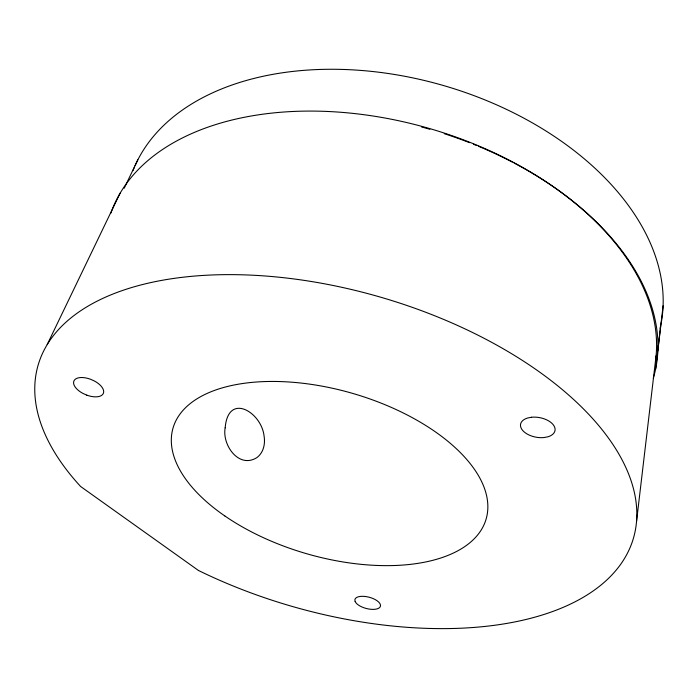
<?xml version="1.0" encoding="UTF-8"?>
<svg xmlns="http://www.w3.org/2000/svg" width="698" height="698" viewBox="0 0 698 698"><rect width="100%" height="100%" fill="white"/><g stroke="black" fill="none" stroke-linecap="round" stroke-linejoin="round"><path stroke-width="1.05" d="M636.489 521.868L656.085 355.797M655.605 369.146L660.762 325.181A275.405 178.854 16.2 0 0 448.797 87.11A275.405 178.854 16.2 0 0 135.037 165.696M657.9 350.099L663.1 305.82M124.209 188.216L137.846 159.825M47.211 344.533L120.1 193.198M132.96 170.661A275.405 178.854 16.2 0 1 134.173 167.677M660.544 326.228A275.405 178.854 16.2 0 1 660.081 328.304M421.601 126.992A282.638 175.756 16.2 0 1 429.881 129.287M444.268 133.676A282.638 175.756 16.2 0 1 469.475 142.662M473.445 144.224A282.638 175.756 16.2 0 1 476.402 145.428M478.366 146.24A282.638 175.756 16.2 0 1 512.271 162.076M514.164 163.062A282.638 175.756 16.2 0 1 653.284 378.246M110.877 213.126A282.769 175.922 16.2 0 1 422.028 126.425A282.769 175.922 16.2 0 1 655.448 361.241M225.175 427.83C221.929 444.67 238.568 468.951 256.759 457.687A26.594 20.704 60.7 0 0 264.053 435.875C261.401 412.125 228.115 391.918 225.175 427.83M531.483 417.256L527.496 418.041A17.511 9.947 10.4 0 0 522.575 430.334A17.511 9.947 10.4 0 0 543.882 437.567L547.834 436.826A17.511 9.947 10.4 0 0 553.017 424.48A17.511 9.947 10.4 0 0 531.483 417.256M86.753 395.129L82.983 393.445A15.975 8.071 22.7 0 1 74.049 380.689A15.975 8.071 22.7 0 1 90.531 379.258L94.37 380.986A15.975 8.071 22.7 0 1 103.191 393.707A15.975 8.071 22.7 0 1 86.753 395.129M198.441 570.467L80.575 486.454A309.991 160.819 16.2 0 1 271.627 276.513A309.991 160.819 16.2 0 1 634.299 535.026A309.991 160.819 16.2 0 1 198.441 570.467M355.16 601.528L354.854 599.922A13.192 5.811 14.7 0 1 366.642 596.685A13.192 5.811 14.7 0 1 380.27 604.267L380.523 605.873A13.192 5.811 14.7 0 1 368.736 609.014A13.192 5.811 14.7 0 1 355.16 601.528M224.835 515.953A163.018 83.394 16.2 0 0 484.7 523.151A163.018 83.394 16.2 0 0 279.209 381.536A163.018 83.394 16.2 0 0 224.835 515.953"/></g></svg>
